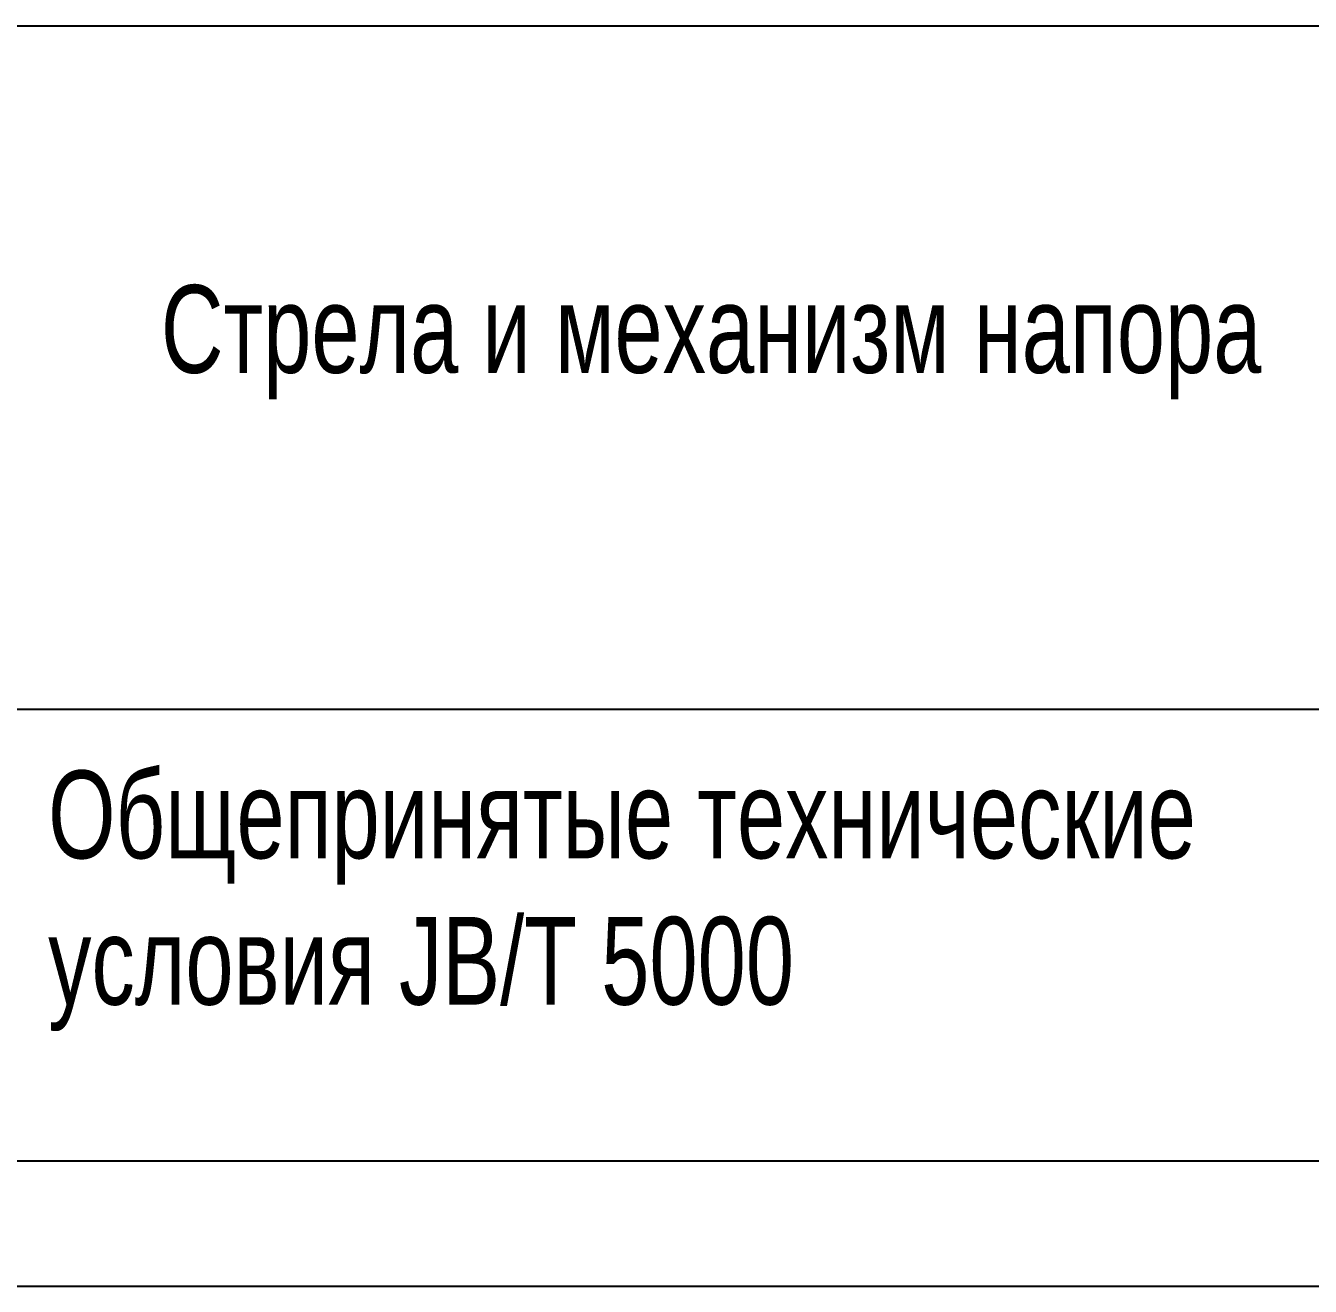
# Model space of a CAD drawing. Header units: millimetres. Extents: x -44903 to -2851, y -697 to 17820.
# Drawn here: x -27167 to -24093, y 0 to 3016 of the extents above; entities that cross this region are included whole.
import ezdxf

# ---------------------------------------------------------------- set-up
doc = ezdxf.new("R2010")
doc.units = ezdxf.units.MM
doc.header["$LTSCALE"] = 600
doc.linetypes.add('F', pattern=[0.75, 0.5, -0.25])
for name, color, linetype in [('01', 7, 'Continuous'), ('02', 1, 'Continuous'), ('04', 2, 'F'), ('THICK', 7, 'Continuous')]:
    doc.layers.add(name, color=color, linetype=linetype)
doc.styles.get("Standard").update_dxf_attribs({"font": 'isocp', "width": 0.707, "bigfont": 'intecad.shx'})

# ---------------------------------------------------------------- blocks, each defined once
blk = doc.blocks.new('*U215')
at = {"layer": '01'}
blk.add_lwpolyline([(25, 5), (415, 5)], dxfattribs=at)
at = {"layer": '02'}
blk.add_lwpolyline([(0, 0), (420, 0)], dxfattribs=at)

msp = doc.modelspace()

# ---------------------------------------------------------------- linework, layer by layer
at = {"layer": 'THICK'}
for p, q in [((-30878.5317, 3015.6271), (-20007.7855, 3015.6271)), ((-27249.4578, 1381.0198), (-23930.358, 1381.0198)), ((-30870.2939, 300), (-20007.7855, 300))]:
    msp.add_line(p, q, dxfattribs=at)

# ---------------------------------------------------------------- block references
at = {"layer": '04', "xscale": 60, "yscale": 60, "zscale": 60}
msp.add_blockref('*U215', (-44903.3791, 0), dxfattribs=at)

# ---------------------------------------------------------------- texts
at = {"layer": '04', "char_height": 210, "attachment_point": 1}
for s, insert in [('{\\fArial|b0|i0|c204|p34;\\C3;Стрела и механизм напора}', (-26843.2629, 2395.1228)), ('{\\fArial|b0|i0|c204|p34;\\C0;Общепринятые технические\\Pусловия \\fArial|b0|i0|c0|p34;JB/T 5000}', (-27113.1356, 1233.7614))]:
    msp.add_mtext(s, dxfattribs=dict(at, insert=insert))

doc.saveas('drawing.dxf')
